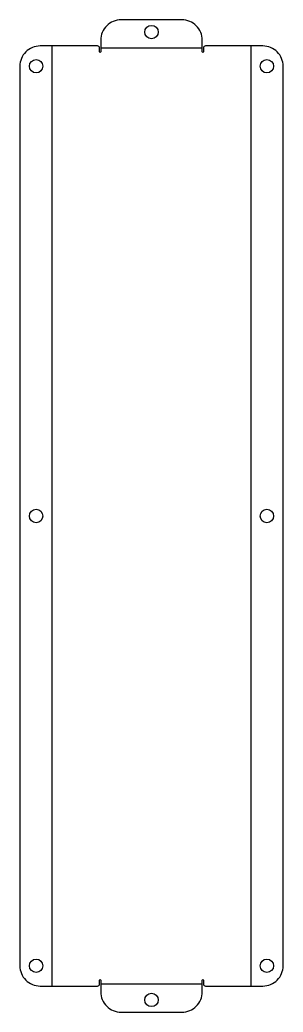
# Model space of a CAD drawing. Extents: x -65 to 65, y -244 to 244.
import ezdxf

# ---------------------------------------------------------------- set-up
doc = ezdxf.new("R2010")
doc.units = 0

msp = doc.modelspace()

# ---------------------------------------------------------------- linework, layer by layer
at = {"layer": '1'}
msp.add_lwpolyline([(64.85, 221.5, 0.414214), (54.85, 231.5), (26.6, 231.5, 0.414214), (25.6, 230.5), (25.6, 228.62, -1), (25, 228.62), (25, 234.35, 0.414214), (15, 244.35), (-15, 244.35, 0.414214), (-25, 234.35), (-25, 228.62, -1), (-25.6, 228.62), (-25.6, 230.5, 0.414214), (-26.6, 231.5), (-54.85, 231.5, 0.414214), (-64.85, 221.5), (-64.85, -221.5, 0.414214), (-54.85, -231.5), (-26.6, -231.5, 0.414214), (-25.6, -230.5), (-25.6, -228.62, -1), (-25, -228.62), (-25, -234.35, 0.414214), (-15, -244.35), (15, -244.35, 0.414214), (25, -234.35), (25, -228.62, -1), (25.6, -228.62), (25.6, -230.5, 0.414214), (26.6, -231.5), (54.85, -231.5, 0.414214), (64.85, -221.5)], format="xyb", close=True, dxfattribs=at)
for centre in [(0, 238.35), (-56.85, 221.5), (56.85, 221.5), (-56.85, 0), (56.85, 0), (-56.85, -221.5), (56.85, -221.5), (0, -238.35)]:
    msp.add_circle(centre, 3.3, dxfattribs=at)
at = {"layer": '2'}
for p, q in [((-48.93, -231.5), (-48.93, 231.5)), ((25, 230.43), (-25, 230.43)), ((48.93, 231.5), (48.93, -231.5)), ((-25, -230.43), (25, -230.43))]:
    msp.add_line(p, q, dxfattribs=at)

doc.saveas('drawing.dxf')
